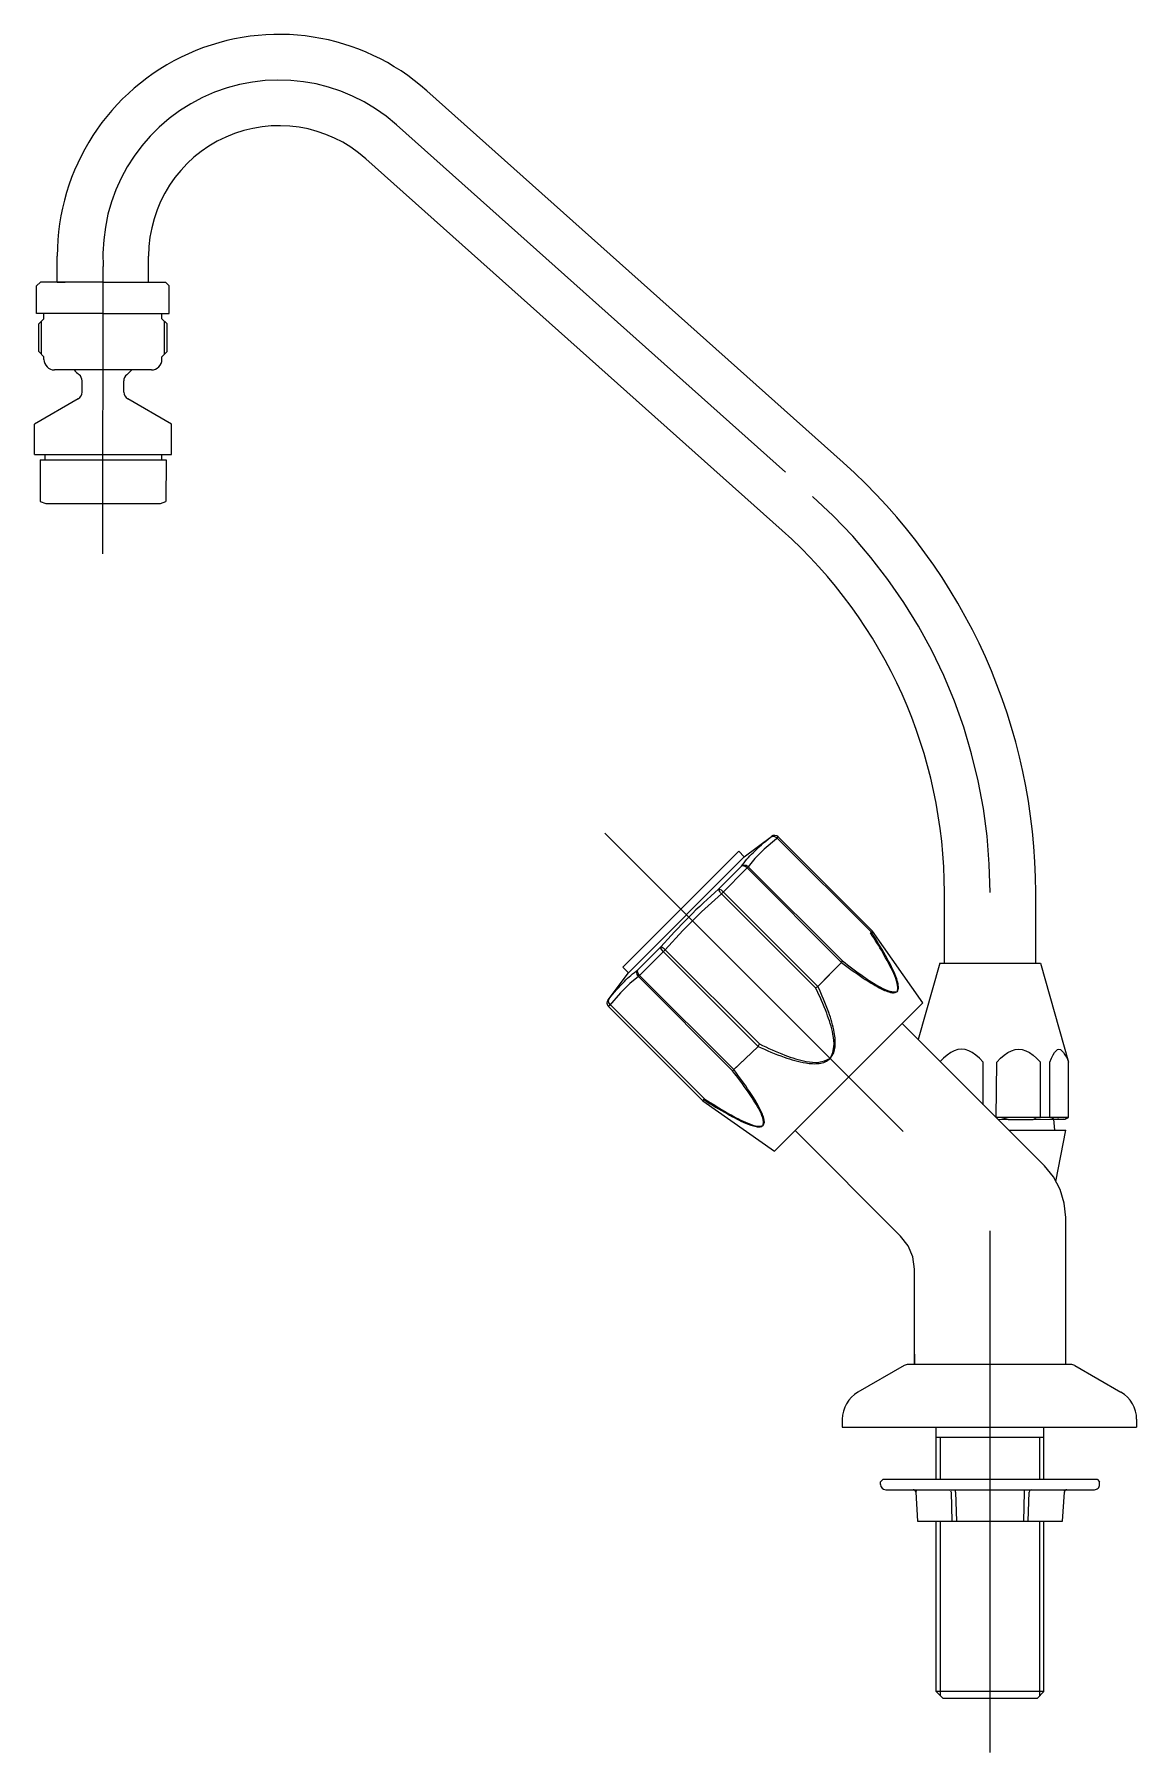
# Model space of a CAD drawing. Extents: x -1.73 to -1.519, y -19.339 to -19.01.
import ezdxf

# ---------------------------------------------------------------- set-up
doc = ezdxf.new("R2010")
doc.units = 0
doc.header["$LTSCALE"] = 0.2
doc.header["$MEASUREMENT"] = 0
doc.linetypes.add('AXES', pattern=[0.54, 0.3, -0.08, 0.08, -0.08])
doc.linetypes.add('CONTINU', pattern=[0])
doc.layers.get('0').update_dxf_attribs({"linetype": 'CONTINUOUS'})
doc.layers.add('DECA_EIXOS', color=5, linetype='AXES')

msp = doc.modelspace()

# ---------------------------------------------------------------- linework, layer by layer
at = {"linetype": 'CONTINU'}
for points in [[(-1.65514, -19.02095, 0.647942), (-1.72595, -19.05265)], [(-1.6668, -19.034, 0.647943), (-1.70845, -19.05265)], [(-1.7285, -19.07245, 0.414213), (-1.7265, -19.07445)], [(-1.7079, -19.07445, 0.414214), (-1.7059, -19.07245)], [(-1.72272, -19.07445, 0.046263), (-1.72175, -19.07538)], [(-1.7212, -19.07654, 0.227736), (-1.72175, -19.07538)], [(-1.71265, -19.07538, 0.227755), (-1.7132, -19.07654)], [(-1.71265, -19.07538, 0.046026), (-1.71168, -19.07445)], [(-1.72195, -19.08, 0.267952), (-1.7212, -19.0787)], [(-1.7132, -19.0787, 0.267941), (-1.71245, -19.08)], [(-1.53845, -19.17462, 0.213636), (-1.57535, -19.0922)], [(-1.55595, -19.17462, 0.213636), (-1.58701, -19.10525)], [(-1.59483, -19.16959, -0.045868), (-1.59262, -19.16699, -0.027676), (-1.58931, -19.16407)], [(-1.58779, -19.16396, 0.373895), (-1.5891, -19.16387)], [(-1.59923, -19.174, 0.035774), (-1.61027, -19.18504)], [(-1.59868, -19.17484, -0.08865), (-1.59923, -19.174)], [(-1.56497, -19.19357), (-1.56489, -19.19283), (-1.56498, -19.19204, 0.04519), (-1.56566, -19.19015, 0.033484), (-1.57011, -19.18236)], [(-1.56497, -19.19357), (-1.56475, -19.19295), (-1.56481, -19.19214, 0.048254), (-1.56546, -19.19021, 0.026653), (-1.56724, -19.1867, 0.012816), (-1.56994, -19.18222)], [(-1.60943, -19.1856, 0.088666), (-1.61027, -19.18504)], [(-1.57569, -19.188, 0.01451), (-1.57149, -19.19101, 0.026321), (-1.56844, -19.19286, 0.059168), (-1.56631, -19.19375, 0.088687), (-1.56553, -19.19381, 0.16587), (-1.56497, -19.19357)], [(-1.57549, -19.18774, 0.012809), (-1.57145, -19.19072, 0.027165), (-1.56819, -19.19277, 0.051064), (-1.5664, -19.19355), (-1.56565, -19.19366), (-1.56497, -19.19357)], [(-1.6202, -19.19497, -0.02766), (-1.61728, -19.19165, -0.045907), (-1.61468, -19.18945)], [(-1.5778, -19.20639), (-1.57716, -19.20537), (-1.57689, -19.20421, 0.071689), (-1.57705, -19.20143, 0.040271), (-1.57812, -19.19759, 0.023677), (-1.58018, -19.19262)], [(-1.62041, -19.19518, 0.37389), (-1.62032, -19.19648)], [(-1.5778, -19.20639), (-1.57734, -19.20529), (-1.57711, -19.20418, 0.063703), (-1.5773, -19.20179, 0.04254), (-1.57851, -19.19774, 0.021653), (-1.58063, -19.19289)], [(-1.59166, -19.2041, 0.023903), (-1.58665, -19.20617, 0.045485), (-1.58251, -19.20728, 0.069383), (-1.57993, -19.20737, 0.16169), (-1.5778, -19.20639)], [(-1.59139, -19.20364, 0.021885), (-1.5865, -19.20577, 0.043461), (-1.58241, -19.20699, 0.066454), (-1.58001, -19.20715), (-1.5789, -19.2069), (-1.5778, -19.20639)], [(-1.59067, -19.21926), (-1.59062, -19.21856), (-1.59074, -19.21781, 0.048404), (-1.59153, -19.21602, 0.026542), (-1.59357, -19.2128, 0.012668), (-1.59653, -19.20879)], [(-1.59067, -19.21926), (-1.59045, -19.21866), (-1.59055, -19.21788, 0.056077), (-1.59143, -19.2158, 0.025662), (-1.59329, -19.21275, 0.014485), (-1.5963, -19.20856)], [(-1.60206, -19.21434, 0.012947), (-1.59754, -19.21706, 0.026991), (-1.59405, -19.21882, 0.051652), (-1.59204, -19.21949, 0.081667), (-1.59124, -19.21952, 0.158727), (-1.59067, -19.21926)], [(-1.60191, -19.21417, 0.011459), (-1.59756, -19.21683, 0.025401), (-1.59407, -19.21864, 0.047644), (-1.59217, -19.21931), (-1.59138, -19.21938), (-1.59067, -19.21926)], [(-1.56288, -19.26508, 0.131653), (-1.56368, -19.26529)], [(-1.53094, -19.26529, 0.131669), (-1.53174, -19.26508)], [(-1.57251, -19.27039, 0.267949), (-1.57551, -19.27558)], [(-1.51911, -19.27558, 0.267948), (-1.52211, -19.27039)], [(-1.5682, -19.28807, 0.414203), (-1.5672, -19.28907)], [(-1.5272, -19.28907, 0.414227), (-1.5262, -19.28807)], [(-1.56144, -19.28954, 0.398672), (-1.56194, -19.28907)], [(-1.53246, -19.28907, 0.398511), (-1.53296, -19.28954)]]:
    msp.add_lwpolyline(points, format="xyb", dxfattribs=at)
for points in [[(-1.65514, -19.02095), (-1.57535, -19.0922)], [(-1.6668, -19.034), (-1.58701, -19.10525)], [(-1.72595, -19.05765), (-1.72595, -19.05265)], [(-1.70845, -19.05765), (-1.70845, -19.05265)], [(-1.7299, -19.05836), (-1.72919, -19.05765)], [(-1.7299, -19.06365), (-1.7299, -19.05836)], [(-1.71715, -19.05765), (-1.72919, -19.05765)], [(-1.72595, -19.05765), (-1.72445, -19.05765)], [(-1.71715, -19.05765), (-1.70521, -19.05765)], [(-1.70995, -19.05765), (-1.70845, -19.05765)], [(-1.7045, -19.05836), (-1.70521, -19.05765)], [(-1.7045, -19.06365), (-1.7045, -19.05836)], [(-1.7285, -19.06365), (-1.7299, -19.06365)], [(-1.71715, -19.06365), (-1.7299, -19.06365)], [(-1.7285, -19.06465), (-1.7285, -19.06365)], [(-1.71715, -19.06365), (-1.7045, -19.06365)], [(-1.7059, -19.06465), (-1.7059, -19.06365)], [(-1.7285, -19.06465), (-1.7295, -19.06565)], [(-1.7295, -19.07095), (-1.7295, -19.06565)], [(-1.729, -19.07145), (-1.729, -19.06515)], [(-1.7049, -19.06565), (-1.7059, -19.06465)], [(-1.7054, -19.07145), (-1.7054, -19.06515)], [(-1.7049, -19.07095), (-1.7049, -19.06565)], [(-1.7285, -19.07195), (-1.7295, -19.07095)], [(-1.7285, -19.07245), (-1.7285, -19.07195)], [(-1.7049, -19.07095), (-1.7059, -19.07195)], [(-1.7059, -19.07245), (-1.7059, -19.07195)], [(-1.71716, -19.07445), (-1.7265, -19.07445)], [(-1.7212, -19.0787), (-1.7212, -19.07654)], [(-1.7079, -19.07445), (-1.71716, -19.07445)], [(-1.7132, -19.0787), (-1.7132, -19.07654)], [(-1.72195, -19.08), (-1.73034, -19.08485)], [(-1.70406, -19.08485), (-1.71245, -19.08)], [(-1.73034, -19.09065), (-1.73034, -19.08485)], [(-1.70406, -19.09065), (-1.70406, -19.08485)], [(-1.73034, -19.09065), (-1.71718, -19.09065)], [(-1.72921, -19.09167), (-1.72922, -19.09966)], [(-1.72921, -19.09167), (-1.71718, -19.09168)], [(-1.72836, -19.09065), (-1.72836, -19.09167)], [(-1.71718, -19.09065), (-1.70406, -19.09065)], [(-1.71718, -19.09168), (-1.70511, -19.09169)], [(-1.70596, -19.09065), (-1.70596, -19.09169)], [(-1.70511, -19.09169), (-1.70512, -19.09969)], [(-1.72922, -19.09966), (-1.72817, -19.10007)], [(-1.72817, -19.10007), (-1.70617, -19.10009)], [(-1.70617, -19.10009), (-1.70512, -19.09969)], [(-1.59429, -19.16778), (-1.5891, -19.16387)], [(-1.58815, -19.16432), (-1.59047, -19.16628), (-1.59226, -19.16807), (-1.59353, -19.1697)], [(-1.58931, -19.16407), (-1.5891, -19.16387)], [(-1.58801, -19.16417), (-1.58842, -19.16392), (-1.58888, -19.16389), (-1.58931, -19.16407)], [(-1.58815, -19.16432), (-1.58779, -19.16396)], [(-1.56994, -19.18222), (-1.58801, -19.16417)], [(-1.56972, -19.18203), (-1.58779, -19.16396)], [(-1.61756, -19.18892), (-1.59535, -19.16672)], [(-1.6165, -19.18998), (-1.59429, -19.16778)], [(-1.59429, -19.16778), (-1.59535, -19.16672)], [(-1.59353, -19.1697), (-1.59395, -19.16945), (-1.59441, -19.16942), (-1.59483, -19.16959)], [(-1.59374, -19.16991), (-1.59412, -19.16963), (-1.59451, -19.16952), (-1.59483, -19.16959)], [(-1.59923, -19.174), (-1.59483, -19.16959)], [(-1.59868, -19.17484), (-1.59374, -19.16991)], [(-1.59353, -19.1697), (-1.59374, -19.16991)], [(-1.57569, -19.188), (-1.59374, -19.16991)], [(-1.57549, -19.18774), (-1.59353, -19.1697)], [(-1.59868, -19.17484), (-1.60249, -19.1783), (-1.60608, -19.1819), (-1.60943, -19.1856)], [(-1.59832, -19.17449), (-1.59868, -19.17419), (-1.599, -19.17401), (-1.59923, -19.174)], [(-1.58063, -19.19289), (-1.59868, -19.17484)], [(-1.58018, -19.19262), (-1.59832, -19.17449)], [(-1.55595, -19.18815), (-1.55595, -19.17462)], [(-1.53845, -19.18815), (-1.53845, -19.17462)], [(-1.57011, -19.18236), (-1.56972, -19.18203)], [(-1.57011, -19.18236), (-1.56994, -19.18222)], [(-1.56008, -19.19579), (-1.56972, -19.18203)], [(-1.61468, -19.18945), (-1.61027, -19.18504)], [(-1.61458, -19.19074), (-1.60943, -19.1856)], [(-1.60979, -19.18596), (-1.61009, -19.1856), (-1.61026, -19.18527), (-1.61027, -19.18504)], [(-1.59166, -19.2041), (-1.60979, -19.18596)], [(-1.59139, -19.20364), (-1.60943, -19.1856)], [(-1.6165, -19.18998), (-1.61756, -19.18892)], [(-1.58018, -19.19262), (-1.57569, -19.188)], [(-1.57785, -19.19017), (-1.57569, -19.188)], [(-1.57569, -19.188), (-1.57549, -19.18774)], [(-1.55685, -19.18815), (-1.56097, -19.2028)], [(-1.55685, -19.18815), (-1.53755, -19.18815)], [(-1.55595, -19.18815), (-1.53845, -19.18815)], [(-1.53755, -19.18815), (-1.5322, -19.20715)], [(-1.62041, -19.19518), (-1.6165, -19.18998)], [(-1.61458, -19.19074), (-1.61625, -19.19206), (-1.61805, -19.19387), (-1.6201, -19.19627)], [(-1.61458, -19.19074), (-1.61482, -19.19033), (-1.61486, -19.18987), (-1.61468, -19.18945)], [(-1.61437, -19.19053), (-1.61464, -19.19015), (-1.61475, -19.18977), (-1.61468, -19.18945)], [(-1.59653, -19.20879), (-1.61458, -19.19074)], [(-1.5963, -19.20856), (-1.61437, -19.19053)], [(-1.58063, -19.19289), (-1.58018, -19.19262)], [(-1.58018, -19.19262), (-1.57785, -19.19017)], [(-1.62041, -19.19518), (-1.6202, -19.19497)], [(-1.61996, -19.19612), (-1.62024, -19.19574), (-1.62032, -19.19533), (-1.6202, -19.19497)], [(-1.58849, -19.2242), (-1.56008, -19.19579)], [(-1.62032, -19.19648), (-1.6201, -19.19627)], [(-1.60224, -19.21456), (-1.62032, -19.19648)], [(-1.61996, -19.19612), (-1.6201, -19.19627)], [(-1.60191, -19.21417), (-1.61996, -19.19612)], [(-1.58453, -19.22025), (-1.56403, -19.19974)], [(-1.5368, -19.22697), (-1.56403, -19.19974)], [(-1.59653, -19.20879), (-1.59166, -19.2041)], [(-1.59409, -19.20644), (-1.59166, -19.2041)], [(-1.59166, -19.2041), (-1.59139, -19.20364)], [(-1.55543, -19.20576), (-1.55614, -19.20638)], [(-1.55471, -19.20527), (-1.55543, -19.20576)], [(-1.55405, -19.20494), (-1.55471, -19.20527)], [(-1.55336, -19.20473), (-1.55405, -19.20494)], [(-1.55267, -19.20467), (-1.55336, -19.20473)], [(-1.55199, -19.20473), (-1.55267, -19.20467)], [(-1.5513, -19.20494), (-1.55199, -19.20473)], [(-1.55061, -19.20528), (-1.5513, -19.20494)], [(-1.54991, -19.20576), (-1.55061, -19.20528)], [(-1.54921, -19.20638), (-1.54991, -19.20576)], [(-1.54519, -19.20638), (-1.54449, -19.20576)], [(-1.54449, -19.20576), (-1.54379, -19.20528)], [(-1.54379, -19.20528), (-1.5431, -19.20494)], [(-1.5431, -19.20494), (-1.54241, -19.20473)], [(-1.54241, -19.20473), (-1.54173, -19.20467)], [(-1.54173, -19.20467), (-1.54104, -19.20473)], [(-1.54104, -19.20473), (-1.54035, -19.20494)], [(-1.54035, -19.20494), (-1.53966, -19.20528)], [(-1.53966, -19.20528), (-1.53896, -19.20576)], [(-1.53896, -19.20576), (-1.53828, -19.20637)], [(-1.53541, -19.20637), (-1.53512, -19.20574)], [(-1.53512, -19.20574), (-1.53484, -19.20528)], [(-1.53484, -19.20528), (-1.53455, -19.20493)], [(-1.53455, -19.20493), (-1.53427, -19.20473)], [(-1.53427, -19.20473), (-1.53399, -19.20467)], [(-1.53399, -19.20467), (-1.5337, -19.20473)], [(-1.5337, -19.20473), (-1.53342, -19.20494)], [(-1.53342, -19.20494), (-1.53314, -19.20527)], [(-1.53314, -19.20527), (-1.53285, -19.20574)], [(-1.53285, -19.20574), (-1.53242, -19.20635)], [(-1.59653, -19.20879), (-1.5963, -19.20856)], [(-1.5963, -19.20856), (-1.59409, -19.20644)], [(-1.55614, -19.20638), (-1.55674, -19.20703)], [(-1.54849, -19.20715), (-1.54921, -19.20638)], [(-1.54849, -19.21528), (-1.54849, -19.20715)], [(-1.54606, -19.21771), (-1.54591, -19.20715)], [(-1.54591, -19.20715), (-1.54519, -19.20638)], [(-1.53828, -19.20637), (-1.53755, -19.20715)], [(-1.53755, -19.21771), (-1.53755, -19.20715)], [(-1.53572, -19.20715), (-1.53541, -19.20637)], [(-1.53572, -19.21771), (-1.53572, -19.20715)], [(-1.53242, -19.20635), (-1.5322, -19.20715)], [(-1.5322, -19.21771), (-1.5322, -19.20715)], [(-1.60224, -19.21456), (-1.60191, -19.21417)], [(-1.60224, -19.21456), (-1.58849, -19.2242)], [(-1.60206, -19.21434), (-1.60191, -19.21417)], [(-1.5322, -19.21771), (-1.54606, -19.21771)], [(-1.54517, -19.21771), (-1.54606, -19.21771)], [(-1.54562, -19.21815), (-1.53278, -19.21805)], [(-1.54449, -19.21794), (-1.54517, -19.21771)], [(-1.54375, -19.21813), (-1.54449, -19.21794)], [(-1.54375, -19.21813), (-1.5431, -19.21813)], [(-1.5431, -19.21813), (-1.54241, -19.21812)], [(-1.54241, -19.21812), (-1.54173, -19.21812)], [(-1.54173, -19.21812), (-1.54105, -19.21811)], [(-1.54105, -19.21811), (-1.54035, -19.21811)], [(-1.54035, -19.21811), (-1.53967, -19.2181)], [(-1.53967, -19.2181), (-1.53896, -19.2181)], [(-1.53896, -19.2181), (-1.53826, -19.21771)], [(-1.53826, -19.21771), (-1.53755, -19.21771)], [(-1.53572, -19.21771), (-1.53542, -19.21771)], [(-1.53542, -19.21771), (-1.53496, -19.21806)], [(-1.53512, -19.21794), (-1.53496, -19.21806)], [(-1.53496, -19.21806), (-1.53456, -19.21806)], [(-1.5348, -19.22015), (-1.53496, -19.21806)], [(-1.53456, -19.21806), (-1.53427, -19.21806)], [(-1.53399, -19.21806), (-1.53427, -19.21806)], [(-1.53399, -19.21806), (-1.53371, -19.21806)], [(-1.53371, -19.21806), (-1.53342, -19.21805)], [(-1.53342, -19.21805), (-1.53313, -19.21802)], [(-1.53313, -19.21802), (-1.53278, -19.21805)], [(-1.53278, -19.21805), (-1.53252, -19.21771)], [(-1.53278, -19.21805), (-1.5322, -19.21771)], [(-1.53252, -19.21771), (-1.5322, -19.21771)], [(-1.56434, -19.24045), (-1.58453, -19.22025)], [(-1.54362, -19.22015), (-1.53271, -19.22015)], [(-1.53459, -19.22997), (-1.53271, -19.22015)], [(-1.53505, -19.2291), (-1.5368, -19.22697)], [(-1.53376, -19.23151), (-1.53505, -19.2291)], [(-1.53297, -19.23413), (-1.53376, -19.23151)], [(-1.5327, -19.23687), (-1.53297, -19.23413)], [(-1.5327, -19.26508), (-1.5327, -19.23687)], [(-1.5629, -19.24232), (-1.56434, -19.24045)], [(-1.56201, -19.24447), (-1.5629, -19.24232)], [(-1.5617, -19.24681), (-1.56201, -19.24447)], [(-1.5617, -19.26508), (-1.5617, -19.24681)], [(-1.53151, -19.26508), (-1.56288, -19.26508)], [(-1.5617, -19.26311), (-1.5617, -19.26508)], [(-1.5327, -19.26508), (-1.5617, -19.26508)], [(-1.53583, -19.26508), (-1.54734, -19.26508)], [(-1.56368, -19.26529), (-1.57251, -19.27039)], [(-1.53094, -19.26529), (-1.52211, -19.27039)], [(-1.57551, -19.27558), (-1.57551, -19.27708)], [(-1.57551, -19.27708), (-1.51911, -19.27708)], [(-1.55752, -19.28707), (-1.55752, -19.27708)], [(-1.53687, -19.28707), (-1.53687, -19.27708)], [(-1.51911, -19.27558), (-1.51911, -19.27708)], [(-1.53687, -19.27908), (-1.55752, -19.27908)], [(-1.55672, -19.28707), (-1.55672, -19.27908)], [(-1.53767, -19.28707), (-1.53767, -19.27908)], [(-1.5682, -19.28757), (-1.5677, -19.28707)], [(-1.5682, -19.28807), (-1.5682, -19.28757)], [(-1.5677, -19.28707), (-1.5267, -19.28707)], [(-1.5472, -19.28907), (-1.5472, -19.28707)], [(-1.5267, -19.28707), (-1.5262, -19.28757)], [(-1.5262, -19.28807), (-1.5262, -19.28757)], [(-1.5672, -19.28907), (-1.5272, -19.28907)], [(-1.56173, -19.28907), (-1.56152, -19.28914)], [(-1.56137, -19.2893), (-1.56144, -19.28954)], [(-1.56144, -19.28954), (-1.5611, -19.29507)], [(-1.55512, -19.28907), (-1.5549, -19.28914)], [(-1.55475, -19.2893), (-1.55468, -19.28954)], [(-1.55468, -19.28954), (-1.55452, -19.29507)], [(-1.55382, -19.28954), (-1.55382, -19.28907)], [(-1.55382, -19.28954), (-1.55365, -19.29507)], [(-1.54075, -19.29507), (-1.54058, -19.28954)], [(-1.54058, -19.28954), (-1.54058, -19.28907)], [(-1.53988, -19.29507), (-1.53972, -19.28954)], [(-1.53965, -19.2893), (-1.53972, -19.28954)], [(-1.53928, -19.28907), (-1.53949, -19.28914)], [(-1.5333, -19.29507), (-1.53296, -19.28954)], [(-1.53303, -19.2893), (-1.53296, -19.28954)], [(-1.53266, -19.28907), (-1.53288, -19.28914)], [(-1.5611, -19.29507), (-1.5333, -19.29507)], [(-1.55752, -19.32775), (-1.55752, -19.29507)], [(-1.55672, -19.32855), (-1.55672, -19.29507)], [(-1.53767, -19.32855), (-1.53767, -19.29507)], [(-1.53687, -19.32775), (-1.53687, -19.29507)], [(-1.53687, -19.32775), (-1.55752, -19.32775)], [(-1.5562, -19.32908), (-1.55752, -19.32775)], [(-1.5382, -19.32908), (-1.5562, -19.32908)], [(-1.53687, -19.32775), (-1.5382, -19.32908)]]:
    msp.add_lwpolyline(points, dxfattribs=at)
at = {"layer": 'DECA_EIXOS'}
for points in [[(-1.66097, -19.02747, 0.668805), (-1.71714, -19.05461)], [(-1.5472, -19.17462, 0.213701), (-1.5812, -19.09871)]]:
    msp.add_lwpolyline(points, format="xyb", dxfattribs=at)
for points in [[(-1.66097, -19.02747), (-1.5812, -19.09871)], [(-1.7172, -19.10971), (-1.71714, -19.05461)], [(-1.56386, -19.22041), (-1.62105, -19.16322)], [(-1.5472, -19.33946), (-1.5472, -19.17462)]]:
    msp.add_lwpolyline(points, dxfattribs=at)

doc.saveas('drawing.dxf')
